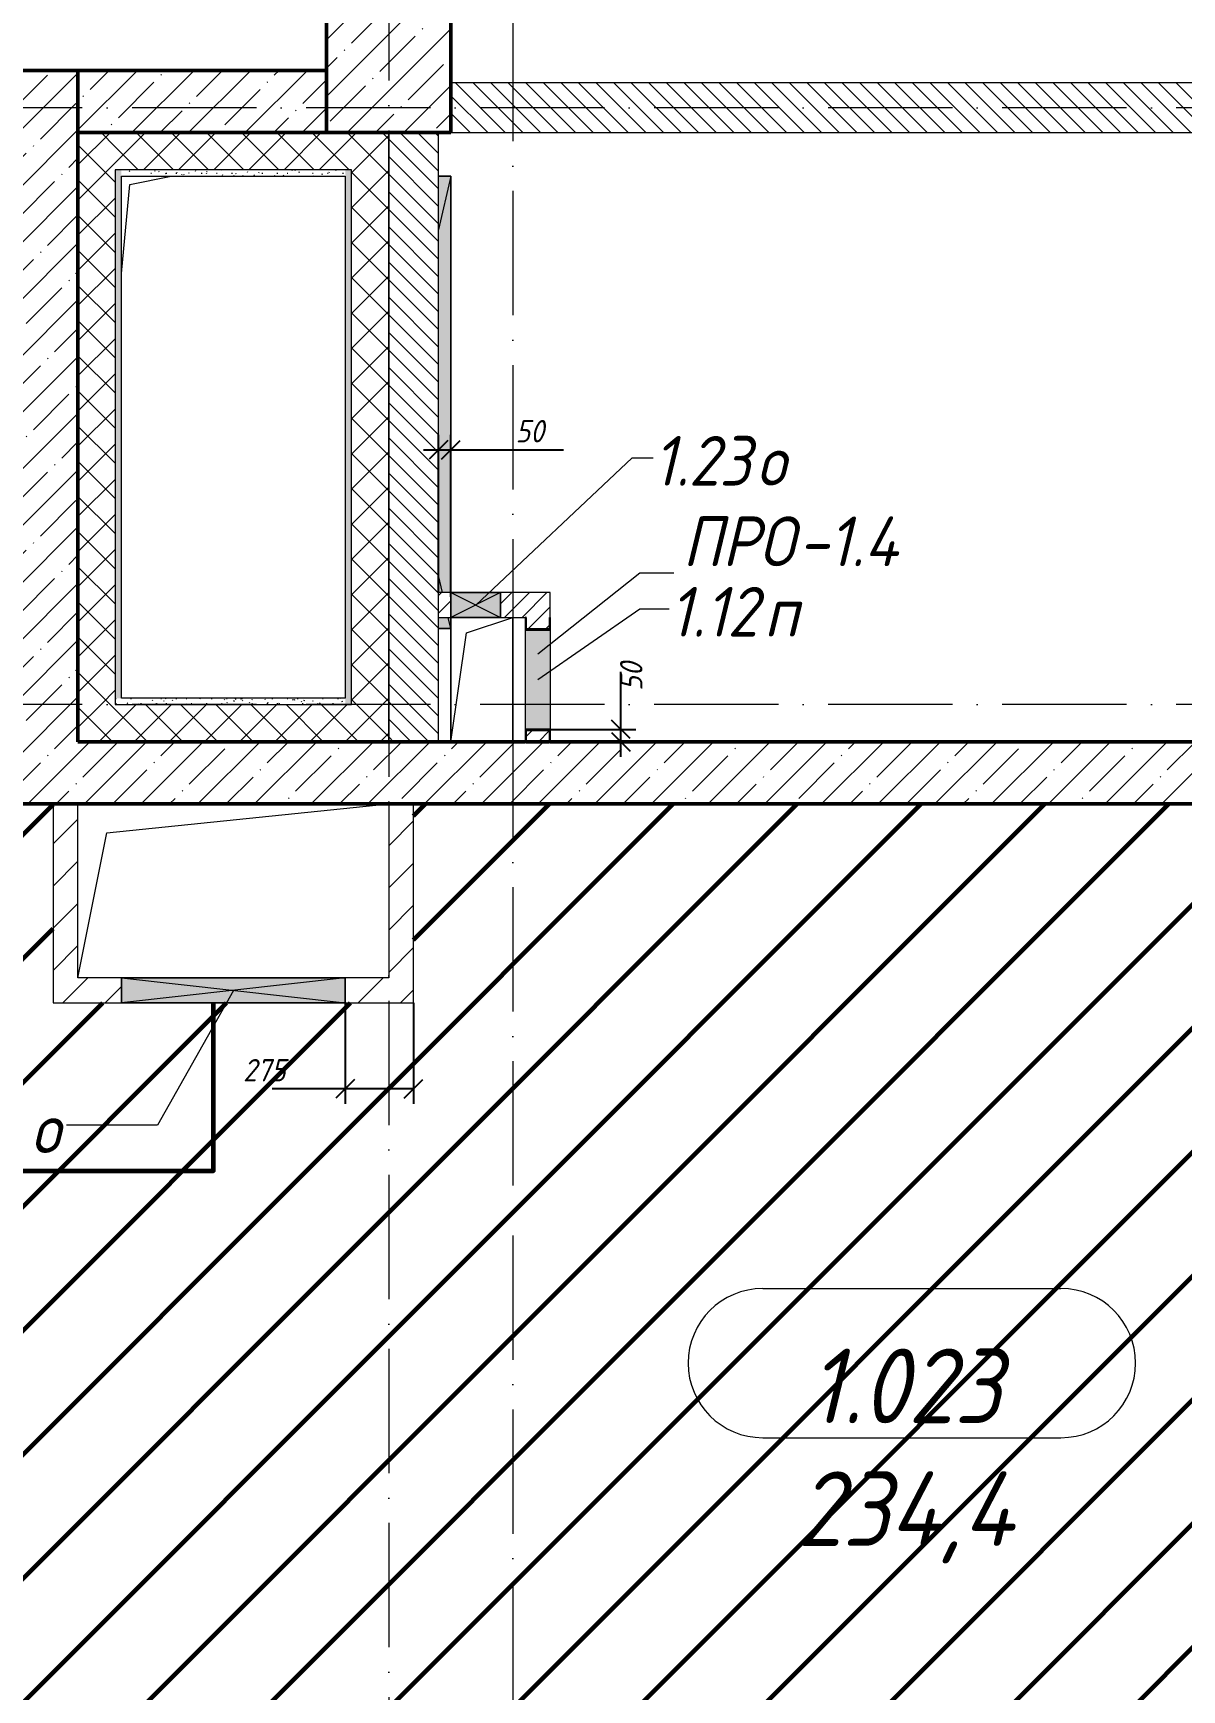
# Model space of a CAD drawing. Header units: millimetres. Extents: x -606178 to 312196, y -19338 to 632709.
# Drawn here: x -370261 to -365640, y 515412 to 522075 of the extents above; entities that cross this region are included whole.
import ezdxf

# ---------------------------------------------------------------- set-up
doc = ezdxf.new("R2010")
doc.units = ezdxf.units.MM
doc.linetypes.add('50_200_ШТРИХ_1Т_ш5_п1_п1_', pattern=[700, 500, -100, 0, -100])
for name, color, linetype, lineweight in [('6.4.1) Окр пт с инж. ПТ2.16', 3, 'Continuous', 60), ('A-____-____-DIMS', 7, 'Continuous', 9), ('A-DETL-GENF-OTLN', 7, 'Continuous', 9), ('A-FLOR-____-OTLN', 7, 'Continuous', 9), ('A-GENM-____-IDEN', 7, 'Continuous', 9), ('A-GENM-____-MCUT', 7, 'Continuous', 25), ('A-GENM-____-OTLN', 7, 'Continuous', 9), ('A-GENM-____-OTLN-1', 7, 'Continuous', 25), ('A-GLAZ-____-IDEN', 7, 'Continuous', 9), ('A-GLAZ-____-OTLN', 7, 'Continuous', 9), ('A-WALL-____-MCUT', 7, 'Continuous', 13), ('A-WALL-____-MCUT-1', 7, 'Continuous', 9), ('A-WALL-____-MCUT-2', 7, 'Continuous', 50), ('A-WALL-____-PATT-1', 7, 'Continuous', 9), ('A-WALL-FNSH-MCUT-1', 7, 'Continuous', 9), ('S-COLS-____-MCUT', 7, 'Continuous', 50), ('S-COLS-____-OTLN', 7, 'Continuous', 9), ('S-GRID-____-OTLN-1', 7, '50_200_ШТРИХ_1Т_ш5_п1_п1_', 9)]:
    doc.layers.add(name, color=color, linetype=linetype, lineweight=lineweight)
doc.layers.add('A-AREA-IDEN-1', color=7, linetype='Continuous', lineweight=9, true_color=0x000000)
doc.layers.add('A-WALL-____-PATT-2', color=7, linetype='Continuous', lineweight=9, true_color=0x787878)
doc.styles.add('ISOCPEUR_I', font='isocpeui.ttf', dxfattribs={"width": 0.9, "height": 2.5})
doc.styles.add('ISOCPEUR_I_11', font='isocpeui.ttf', dxfattribs={"width": 0.9, "height": 200})
doc.styles.add('ISOCPEUR_I_7', font='isocpeui.ttf', dxfattribs={"width": 0.9, "height": 90})
doc.dimstyles.new('ISO-1_8_0_9К_СРЕДНИЙ_Кладочные_1', dxfattribs={"dimscale": 304.8, "dimtxt": 89.638306, "dimasz": 0.246063, "dimexe": 0.19685, "dimexo": 0, "dimgap": 0, "dimtad": 1, "dimdec": 3, "dimrnd": 0.001, "dimdsep": 46, "dimtxsty": 'ISOCPEUR_I_7', "dimblk1": 'OBLIQUE', "dimblk2": 'OBLIQUE', "dimsah": 1, "dimcen": 0.09, "dimdle": 0.19685, "dimazin": 0, "dimtfac": 1, "dimtdec": 4, "dimtix": 1, "dimtmove": 0, "dimatfit": 3, "dimfxl": 1, "dimtvp": 1, "dimtolj": 1, "dimtzin": 0, "dimarcsym": 2})
pattern_1 = [(135, (-425830.77, 451794.26), (-35.35534, -35.35534), [])]
pattern_2 = [(45, (-425830.77, 451794.26), (-35.35534, 35.35534), [])]
pattern_3 = [(0, (-425830.771, 451794.26), (81.28, 20.32), [3.353, -57.607, 3.353, -57.607, -325.12]), (0, (-425830.771, 451794.26), (81.28, 20.32), [-121.92, 3.353, -118.567, 3.353, -57.607, -142.24]), (0, (-425830.771, 451794.26), (81.28, 20.32), [-304.8, 3.353, -37.287, 3.353, -98.247]), (120, (-425800.291, 451804.42), (-58.237636, 60.230545), [3.353, -57.607, 3.353, -57.607, -325.12]), (120, (-425800.291, 451804.42), (-58.237636, 60.230545), [-121.92, 3.353, -118.567, 3.353, -57.607, -142.24]), (120, (-425800.291, 451804.42), (-58.237636, 60.230545), [-304.8, 3.353, -37.287, 3.353, -98.247]), (240, (-425790.131, 451845.06), (-23.042364, -80.550545), [3.353, -57.607, 3.353, -57.607, -325.12]), (240, (-425790.131, 451845.06), (-23.042364, -80.550545), [-121.92, 3.353, -118.567, 3.353, -57.607, -142.24]), (240, (-425790.131, 451845.06), (-23.042364, -80.550545), [-304.8, 3.353, -37.287, 3.353, -98.247])]
pattern_4 = [(45, (-425830.77, 451794.26), (-70.71068, 70.71068), []), (135, (-425830.77, 451794.26), (-70.71068, -70.71068), [])]
pattern_5 = [(45, (-425830.77, 451794.26), (-84.85281, 84.85281), [])]
pattern_6 = [(45, (-425830.77, 451794.26), (-114.04925, 114.04925), []), (45, (-425716.72, 451794.26), (-114.04925, 114.04925), [201.612, -40.322, 3.353, -36.97])]

# ---------------------------------------------------------------- blocks, each defined once
blk = doc.blocks.new('BSC_Колонна _Прямоугольная - 500х800-V108-АР1_План отверстий 1 этажа в осях 1-64_Ю-ЯЯ')
at = {"layer": 'S-COLS-____-OTLN'}
h = blk.add_hatch(dxfattribs=at)
h.set_pattern_fill('FP_119', color=256, style=0, pattern_type=2)
h.set_pattern_definition([(225, (57000, 70281.04), (114.04925, -114.04925), []), (225, (56885.95, 70281.04), (114.04925, -114.04925), [201.613, -40.323, 3.353, -36.97])])
h.paths.add_polyline_path([(-250, 400), (-250, -400), (250, -400), (250, 400)], flags=0)
at = {"layer": 'S-COLS-____-MCUT'}
for p, q in [((250, 400), (-250, 400)), ((-250, 400), (-250, -400)), ((250, -400), (250, 400)), ((-250, -400), (250, -400))]:
    blk.add_line(p, q, dxfattribs=at)
blk = doc.blocks.new('AR_Отверстие Ниша - Лючок-32404162-АР1_План отверстий 1 этажа в осях 1-64_Ю-ЯЯ')
at = {"layer": 'A-GLAZ-____-OTLN'}
blk.add_hatch(color=256, dxfattribs=at).paths.add_polyline_path([(200, 50), (-200, 50), (-200, -50), (200, -50), (200, 47)], flags=0)
for p, q in [((-200, 50), (200, 50)), ((200, -50), (-200, -50))]:
    blk.add_line(p, q, dxfattribs=at)
blk = doc.blocks.new('154_Фахверк_СКБ_Швеллер - Тип_100_4010_1-28088705-АР1_План отверстий 1 этажа в осях 1-64_Ю-ЯЯ')
at = {"layer": 'A-GENM-____-MCUT'}
for p, q in [((175, 50), (125, 50)), ((125, 50), (125, -50)), ((128, 47), (175, 47)), ((128, -47), (128, 47)), ((175, 47), (175, 50)), ((125, -50), (175, -50)), ((175, -47), (128, -47)), ((175, -50), (175, -47))]:
    blk.add_line(p, q, dxfattribs=at)
blk = doc.blocks.new('154_Фахверк_СКБ_Швеллер - Тип_100_4010-27789772-АР1_План отверстий 1 этажа в осях 1-64_Ю-ЯЯ')
at = {"layer": 'A-GENM-____-MCUT'}
for p, q in [((175, 50), (125, 50)), ((125, 50), (125, -50)), ((128, 47), (175, 47)), ((128, -47), (128, 47)), ((175, 47), (175, 50)), ((125, -50), (175, -50)), ((175, -47), (128, -47)), ((175, -50), (175, -47))]:
    blk.add_line(p, q, dxfattribs=at)
blk = doc.blocks.new('AR_Отверстие прямоугольное _в стене_ - AR_Отверстие прямоугольное _в стене__ВК-32401756-АР1_План отверстий 1 этажа в осях 1-64_Ю-ЯЯ')
at = {"layer": 'A-GLAZ-____-OTLN'}
blk.add_hatch(color=256, dxfattribs=at).paths.add_polyline_path([(100, 50), (-100, 50), (-100, -50), (100, -50)], flags=0)
at = {"layer": 'A-DETL-GENF-OTLN'}
for p, q in [((-100, -50), (-100, 50)), ((-100, 50), (100, 50)), ((100, 50), (-100, -50)), ((-100, 50), (100, -50)), ((100, 50), (-100, 50)), ((-100, 50), (-100, -50)), ((100, 50), (100, -50)), ((100, -50), (100, 50)), ((100, -50), (-100, -50)), ((-100, -50), (100, -50))]:
    blk.add_line(p, q, dxfattribs=at)
blk = doc.blocks.new('AR_Отверстие прямоугольное _в плите_ - AR_Отверстие прямоугольное _в плите_-V192-АР1_План отверстий 1 этажа в осях 1-64_Ю-ЯЯ')
at = {"layer": 'A-GENM-____-OTLN'}
for p, q in [((-125, 205), (-125, -250)), ((-62.5, 187.5), (125, 250)), ((125, -250), (125, 250)), ((-125, -250), (-62.5, 187.5))]:
    blk.add_line(p, q, dxfattribs=at)
blk = doc.blocks.new('AR_Отверстие прямоугольное _в плите_ - AR_Отверстие прямоугольное _в плите_-30552516-АР1_План отверстий 1 этажа в осях 1-64_Ю-ЯЯ')
at = {"layer": 'A-GENM-____-OTLN'}
for p, q in [((-450, 658), (-416.7, 1016.7)), ((-416.7, 1016.7), (-250, 1050))]:
    blk.add_line(p, q, dxfattribs=at)
blk = doc.blocks.new('AR_Отверстие прямоугольное _в плите_ - AR_Отверстие прямоугольное _в плите_-30552779-АР1_План отверстий 1 этажа в осях 1-64_Ю-ЯЯ')
at = {"layer": 'A-GENM-____-OTLN'}
for p, q in [((-508.3, 233.3), (625, 350)), ((-625, -350), (-508.3, 233.3))]:
    blk.add_line(p, q, dxfattribs=at)
blk = doc.blocks.new('AR_Отверстие прямоугольное _в стене__БезПР - AR_Отверстие прямоугольное _в стене__БезПР-36428360-АР1_План отверстий 1 этажа в осях 1-64_Ю-ЯЯ')
at = {"layer": 'A-GLAZ-____-OTLN'}
blk.add_hatch(color=256, dxfattribs=at).paths.add_polyline_path([(450, -50), (450, 50), (-450, 50), (-450, -50), (169.6, -50)], flags=0)
at = {"layer": 'A-DETL-GENF-OTLN'}
for p, q in [((-450, -50), (-450, 50)), ((-450, 50), (450, 50)), ((450, 50), (-450, -50)), ((-450, 50), (450, -50)), ((450, 50), (-450, 50)), ((-450, 50), (-450, -50)), ((450, 50), (450, -50)), ((450, -50), (450, 50)), ((450, -50), (-450, -50)), ((-450, -50), (450, -50))]:
    blk.add_line(p, q, dxfattribs=at)
at = {"layer": 'A-GLAZ-____-OTLN'}
blk.add_line((450, 50), (-450, 50), dxfattribs=at)
blk = doc.blocks.new('AR_Отверстие прямоугольное _в стене_ - AR_Отверстие прямоугольное _в стене__ОВ-37016573-АР1_План отверстий 1 этажа в осях 1-64_Ю-ЯЯ')
at = {"layer": 'A-GLAZ-____-OTLN'}
h = blk.add_hatch(color=256, dxfattribs=at)
h.paths.add_polyline_path([(910, 75), (910, 125), (865, 125), (865, 75)], flags=0)
h.paths.add_polyline_path([(765, 125), (-910, 125), (-910, 75), (765, 75)], flags=0)
at = {"layer": 'A-DETL-GENF-OTLN'}
for p, q in [((-910, 75), (-910, 125)), ((-910, 125), (765, 125)), ((-910, 125), (-695.9, 75)), ((765, 125), (-910, 125)), ((-910, 125), (-910, 75)), ((765, 91.1), (695.9, 75)), ((865, 125), (910, 125)), ((910, 125), (865, 114.5)), ((910, 125), (865, 125)), ((910, 125), (910, 75)), ((910, 75), (910, 125))]:
    blk.add_line(p, q, dxfattribs=at)
blk = doc.blocks.new('_Oblique')
at = {"color": 0, "linetype": 'ByBlock', "lineweight": -2}
blk.add_line((-0.5, -0.5), (0.5, 0.5), dxfattribs=at)
blk = doc.blocks.new('*D4419')
at = {"layer": 'A-____-____-DIMS', "color": 0, "lineweight": -2, "transparency": 16777216}
for p, q in [((-367896.6, 519275.3), (-367896.6, 519506.6)), ((-368196.9, 519275.3), (-367836.6, 519275.3)), ((-367896.6, 519165.3), (-367896.6, 519275.3)), ((-368180.8, 519225.3), (-367836.6, 519225.3))]:
    blk.add_line(p, q, dxfattribs=at)
at = {"layer": 'Defpoints', "color": 0, "transparency": 16777216}
for p in [(-368196.9, 519275.3), (-367896.6, 519275.3), (-368180.8, 519225.3)]:
    blk.add_point(p, dxfattribs=at)
at = {"layer": 'A-____-____-DIMS', "color": 0, "lineweight": -2, "transparency": 16777216, "xscale": 75, "yscale": 75, "zscale": 75}
for p, rotation in [((-367896.6, 519275.3), 90), ((-367896.6, 519225.3), 270)]:
    blk.add_blockref('_Oblique', p, dxfattribs=dict(at, rotation=rotation))
at = {"layer": 'A-____-____-DIMS', "color": 0, "transparency": 16777216, "insert": (-367899.9, 519430.1), "char_height": 90, "width": 273.052, "attachment_point": 1, "rotation": 90, "line_spacing_factor": 1.149209, "style": 'ISOCPEUR_I_7'}
blk.add_mtext('\\A1;50', dxfattribs=at)
blk = doc.blocks.new('*D4480')
at = {"layer": 'A-____-____-DIMS', "color": 0, "lineweight": -2, "transparency": 16777216}
for p, q in [((-368630.8, 519825.3), (-368630.8, 520459.3)), ((-368580.8, 519808.4), (-368580.8, 520459.3)), ((-368690.8, 520399.3), (-368580.8, 520399.3)), ((-368580.8, 520399.3), (-368127.1, 520399.3))]:
    blk.add_line(p, q, dxfattribs=at)
at = {"layer": 'Defpoints', "color": 0, "transparency": 16777216}
for p in [(-368580.8, 520399.3), (-368630.8, 519825.3), (-368580.8, 519808.4)]:
    blk.add_point(p, dxfattribs=at)
at = {"layer": 'A-____-____-DIMS', "color": 0, "lineweight": -2, "transparency": 16777216, "xscale": 75, "yscale": 75, "zscale": 75, "rotation": 180}
blk.add_blockref('_Oblique', (-368630.8, 520399.3), dxfattribs=at)
at = {"layer": 'A-____-____-DIMS', "color": 0, "lineweight": -2, "transparency": 16777216, "xscale": 75, "yscale": 75, "zscale": 75}
blk.add_blockref('_Oblique', (-368580.8, 520399.3), dxfattribs=at)
at = {"layer": 'A-____-____-DIMS', "color": 0, "transparency": 16777216, "insert": (-368320.3, 520519.3), "char_height": 90, "width": 273.052, "attachment_point": 1, "line_spacing_factor": 1.149209, "style": 'ISOCPEUR_I_7'}
blk.add_mtext('\\A1;50', dxfattribs=at)
blk = doc.blocks.new('*D4515')
at = {"layer": 'A-____-____-DIMS', "color": 0, "lineweight": -2, "transparency": 16777216}
for p, q in [((-369005.8, 518175.3), (-369005.8, 517769.3)), ((-368730.8, 518175.3), (-368730.8, 517769.3)), ((-369005.8, 517829.3), (-369299, 517829.3)), ((-368730.8, 517829.3), (-369065.8, 517829.3))]:
    blk.add_line(p, q, dxfattribs=at)
at = {"layer": 'Defpoints', "color": 0, "transparency": 16777216}
for p in [(-369005.8, 518175.3), (-368730.8, 518175.3), (-368730.8, 517829.3)]:
    blk.add_point(p, dxfattribs=at)
at = {"layer": 'A-____-____-DIMS', "color": 0, "lineweight": -2, "transparency": 16777216, "xscale": 75, "yscale": 75, "zscale": 75, "rotation": 180}
blk.add_blockref('_Oblique', (-369005.8, 517829.3), dxfattribs=at)
at = {"layer": 'A-____-____-DIMS', "color": 0, "lineweight": -2, "transparency": 16777216, "xscale": 75, "yscale": 75, "zscale": 75}
blk.add_blockref('_Oblique', (-368730.8, 517829.3), dxfattribs=at)
at = {"layer": 'A-____-____-DIMS', "color": 0, "transparency": 16777216, "insert": (-369416.6, 517949.3), "char_height": 90, "width": 409.578, "attachment_point": 1, "line_spacing_factor": 1.149209, "style": 'ISOCPEUR_I_7'}
blk.add_mtext('\\A1;275', dxfattribs=at)
blk = doc.blocks.new('AAR_СКБ_Марка_помещения_1_5 ммп - Номер _ Площадь-27962135-АИ_План этажа_Стены_1')
at = {"layer": 'A-AREA-IDEN-1'}
for p, q in [((-2.987, 3), (3.013, 3)), ((-2.987, 0), (3.013, 0))]:
    blk.add_line(p, q, dxfattribs=at)
for centre, start, end in [((-2.987, 1.5), 90, 270), ((3.013, 1.5), 270, 90)]:
    blk.add_arc(centre, 1.5, start, end, dxfattribs=at)

msp = doc.modelspace()

# ---------------------------------------------------------------- hatches: boundary and pattern name
at = {"layer": '6.4.1) Окр пт с инж. ПТ2.16'}
h = msp.add_hatch(dxfattribs=at)
h.set_pattern_fill('ANSI31', color=256, scale=111)
h.paths.add_polyline_path([(-351330.7712, 518575.3011), (-351390.7712, 518575.3011), (-351390.7712, 518975.3011), (-351630.7712, 518975.3011), (-351630.7712, 519475.3011), (-351380.7712, 519475.3011), (-351380.7712, 521675.3011), (-351930.7712, 521675.3011), (-352055.7712, 521675.3011), (-352055.7712, 521669.3011), (-352130.7712, 521669.3011), (-354130.7712, 521675.3011), (-354130.7712, 521669.3011), (-354205.7712, 521669.3011), (-354230.7712, 521675.3011), (-354230.7712, 518975.3011), (-356630.7712, 518975.3011), (-357130.7712, 518975.3011), (-362080.7712, 518975.3011), (-362580.7712, 518975.3011), (-368730.7712, 518975.3011), (-368730.7712, 518175.3011), (-369005.7712, 518175.3011), (-369905.7712, 518175.3011), (-370180.7712, 518175.3011), (-370180.7712, 518975.3011), (-370830.7712, 518975.3011), (-371230.7712, 518975.3011), (-371530.7712, 518975.3011), (-372031.1657, 518975.3011), (-372281.1657, 518975.3011), (-372680.7712, 518975.3011), (-373030.7712, 518975.3011), (-373030.7712, 518375.3011), (-373130.7712, 518375.3011), (-373180.7712, 518375.3011), (-374280.7712, 518375.3011), (-374580.7712, 518375.3011), (-375530.7712, 518375.3011), (-375630.7712, 518375.3011), (-375630.7712, 518975.3011), (-375630.7712, 519225.3011), (-375830.7712, 519225.3011), (-375830.7712, 519325.3011), (-376330.7712, 519325.3011), (-376756.1619, 519325.3011), (-377006.1619, 519325.3011), (-377605.7712, 519325.3011), (-378005.7712, 519325.3011), (-378430.7712, 519325.3011), (-380080.7712, 519325.3011), (-380080.7712, 519075.3011), (-380580.7712, 519075.3011), (-380580.7712, 514975.3011), (-380080.7712, 514975.3011), (-379755.7712, 514975.3011), (-379755.7712, 514981.3011), (-379680.7712, 514981.3011), (-379680.7712, 514975.3011), (-379230.7712, 514975.3011), (-378380.7712, 514975.3011), (-377980.7712, 514975.3011), (-377980.7712, 514981.3011), (-377905.7712, 514981.3011), (-377580.7712, 514975.3011), (-377080.7712, 514975.3011), (-375455.7712, 514975.3011), (-375455.7712, 514981.3011), (-375380.7712, 514981.3011), (-375380.7712, 514975.3011), (-375220.7712, 514975.3011), (-374820.7712, 514975.3011), (-374680.7712, 514975.3011), (-374680.7712, 514981.3011), (-374605.7712, 514981.3011), (-374455.7712, 514975.3011), (-374455.7712, 514981.3011), (-374380.7712, 514981.3011), (-374380.7712, 514975.3011), (-374200.7712, 514975.3011), (-373900.7712, 514975.3011), (-373680.7712, 514975.3011), (-373680.7712, 514981.3011), (-373605.7712, 514981.3011), (-373455.7712, 514975.3011), (-373455.7712, 514981.3011), (-373380.7712, 514981.3011), (-373380.7712, 514975.3011), (-372680.7712, 514975.3011), (-372680.7712, 514981.3011), (-372605.7712, 514981.3011), (-372455.7712, 514975.3011), (-372455.7712, 514981.3011), (-372380.7712, 514981.3011), (-372380.7712, 514975.3011), (-371680.7712, 514975.3011), (-371680.7712, 514981.3011), (-371605.7712, 514981.3011), (-371580.7712, 514975.3011), (-371080.7712, 514975.3011), (-370730.7712, 514975.3011), (-370730.7712, 514075.3011), (-370730.7712, 511425.3011), (-370730.7712, 510525.3011), (-371230.7712, 510525.3011), (-371230.7712, 507875.3011), (-370730.7712, 507875.3011), (-370730.7712, 507225.3011), (-368930.7712, 507225.3011), (-368930.7712, 507231.3011), (-368855.7712, 507231.3011), (-368780.7712, 507229.6648), (-368780.7712, 507325.3011), (-368580.7712, 507325.3011), (-368580.7712, 507475.3011), (-368080.7712, 507475.3011), (-368080.7712, 507325.3011), (-367880.7712, 507325.3011), (-367880.7712, 507225.3011), (-367805.7712, 507225.3011), (-367805.7712, 507231.3011), (-367730.7712, 507231.3011), (-365930.7712, 507225.3011), (-365930.7712, 507231.3011), (-365855.7712, 507231.3011), (-365730.7712, 507225.3011), (-365730.7712, 510825.3011), (-365730.7712, 514775.3011), (-365680.7712, 514775.3011), (-365680.7712, 514925.3011), (-365530.7712, 514925.3011), (-365530.7712, 514975.3011), (-362580.7712, 514975.3011), (-362080.7712, 514975.3011), (-361555.7712, 514975.3011), (-361555.7712, 514981.3011), (-361480.7712, 514981.3011), (-361480.7712, 514975.3011), (-360760.7712, 514975.3011), (-360510.7712, 514975.3011), (-360330.7712, 514975.3011), (-360330.7712, 514981.3011), (-360255.7712, 514981.3011), (-359130.7712, 514975.3011), (-358680.7712, 514975.3011), (-357080.7712, 514975.3011), (-356580.7712, 514975.3011), (-356355.7712, 514975.3011), (-356355.7712, 514981.3011), (-356280.7712, 514981.3011), (-355820.7712, 514975.3011), (-355620.7712, 514975.3011), (-355130.7712, 514975.3011), (-355130.7712, 514981.3011), (-355055.7712, 514981.3011), (-352805.7712, 514975.3011), (-352805.7712, 514981.3011), (-352730.7712, 514981.3011), (-352730.7712, 514975.3011), (-352120.7712, 514975.3011), (-351920.7712, 514975.3011), (-351580.7712, 514975.3011), (-351580.7712, 514981.3011), (-351505.7712, 514981.3011), (-351390.7712, 514975.7811), (-351390.7712, 515080.3011), (-351390.7712, 515430.3011), (-351390.7712, 516415.3011), (-351390.7712, 516475.3011), (-351330.7712, 516475.3011)])
h.paths.add_polyline_path([(-368580.7712, 514975.3011), (-368080.7712, 514975.3011), (-368080.7712, 514475.3011), (-368580.7712, 514475.3011)], flags=16)
at = {"layer": 'A-WALL-____-PATT-1'}
h = msp.add_hatch(dxfattribs=at)
h.set_pattern_fill('FP_13', color=256, style=0, pattern_type=2)
h.set_pattern_definition(pattern_6)
h.paths.add_polyline_path([(-370080.7712, 518975.3011), (-370080.7712, 521925.3011), (-370330.7712, 521925.3011), (-370330.7712, 518975.3011), (-370169.9089, 518975.3011)], flags=0)
h = msp.add_hatch(dxfattribs=at)
h.set_pattern_fill('FP_13', color=256, style=0, pattern_type=2)
h.set_pattern_definition(pattern_6)
h.paths.add_polyline_path([(-370080.7712, 521675.3011), (-369080.7712, 521675.3011), (-369080.7712, 521925.3011), (-370080.7712, 521925.3011)], flags=0)
h = msp.add_hatch(dxfattribs=at)
h.set_pattern_fill('FP_6', color=256, style=0, pattern_type=2)
h.set_pattern_definition(pattern_1)
h.paths.add_polyline_path([(-364380.7712, 521675.3011), (-364380.7712, 521875.3011), (-368580.7712, 521875.3011), (-368580.7712, 521675.3011), (-365751.1572, 521675.3011)], flags=0)
h = msp.add_hatch(dxfattribs=at)
h.set_pattern_fill('FP_1', color=256, style=0, pattern_type=2)
h.set_pattern_definition(pattern_4)
h.paths.add_polyline_path([(-370080.7712, 519375.3011), (-369930.7712, 519375.3011), (-369930.7712, 521675.3011), (-370080.7712, 521675.3011), (-370080.7712, 519400.3011)], flags=0)
h = msp.add_hatch(dxfattribs=at)
h.set_pattern_fill('FP_1', color=256, style=0, pattern_type=2)
h.set_pattern_definition(pattern_4)
h.paths.add_polyline_path([(-368980.7712, 521525.3011), (-368980.7712, 521675.3011), (-369930.7712, 521675.3011), (-369930.7712, 521525.3011), (-369005.7712, 521525.3011)], flags=0)
h = msp.add_hatch(dxfattribs=at)
h.set_pattern_fill('FP_1', color=256, style=0, pattern_type=2)
h.set_pattern_definition(pattern_4)
h.paths.add_polyline_path([(-368980.7712, 519225.3011), (-368830.7712, 519225.3011), (-368830.7712, 521675.3011), (-368980.7712, 521675.3011), (-368980.7712, 519375.3011)], flags=0)
h = msp.add_hatch(dxfattribs=at)
h.set_pattern_fill('FP_6', color=256, style=0, pattern_type=2)
h.set_pattern_definition(pattern_1)
h.paths.add_polyline_path([(-368630.7712, 519225.3011), (-368630.7712, 521675.3011), (-368830.7712, 521675.3011), (-368830.7712, 519225.3011)], flags=0)
h = msp.add_hatch(dxfattribs=at)
h.set_pattern_fill('FP_5', color=256, style=0, pattern_type=2)
h.set_pattern_definition(pattern_2)
h.paths.add_polyline_path([(-368277.7712, 519725.3011), (-368180.7712, 519725.3011), (-368180.7712, 519825.3011), (-368380.7712, 519825.3011), (-368380.7712, 519725.3011), (-368280.7712, 519725.3011)], flags=0)
h.paths.add_polyline_path([(-368630.7712, 519725.3011), (-368580.7712, 519725.3011), (-368580.7712, 519825.3011), (-368630.7712, 519825.3011)], flags=0)
h = msp.add_hatch(dxfattribs=at)
h.set_pattern_fill('FP_5', color=256, style=0, pattern_type=2)
h.set_pattern_definition(pattern_2)
h.paths.add_polyline_path([(-368183.7712, 519225.3011), (-368183.7712, 519272.3011), (-368277.7712, 519272.3011), (-368277.7712, 519225.3011), (-368230.7712, 519225.3011)], flags=0)
h.paths.add_polyline_path([(-368277.7712, 519678.3011), (-368183.7712, 519678.3011), (-368183.7712, 519725.3011), (-368277.7712, 519725.3011)], flags=0)
h = msp.add_hatch(dxfattribs=at)
h.set_pattern_fill('FP_1', color=256, style=0, pattern_type=2)
h.set_pattern_definition(pattern_4)
h.paths.add_polyline_path([(-369005.7712, 519225.3011), (-368980.7712, 519225.3011), (-368980.7712, 519375.3011), (-370080.7712, 519375.3011), (-370080.7712, 519225.3011), (-369286.1586, 519225.3011)], flags=0)
h = msp.add_hatch(dxfattribs=at)
h.set_pattern_fill('FP_13', color=256, style=0, pattern_type=2)
h.set_pattern_definition(pattern_6)
h.paths.add_polyline_path([(-362833.7712, 518975.3011), (-362580.7712, 518975.3011), (-362580.7712, 519225.3011), (-370080.7712, 519225.3011), (-370080.7712, 518975.3011), (-362927.7712, 518975.3011)], flags=0)
h = msp.add_hatch(dxfattribs=at)
h.set_pattern_fill('FP_4', color=256, style=0, pattern_type=2)
h.set_pattern_definition(pattern_5)
h.paths.add_polyline_path([(-370080.7712, 518175.3011), (-370080.7712, 518975.3011), (-370180.7712, 518975.3011), (-370180.7712, 518175.3011)], flags=0)
h = msp.add_hatch(dxfattribs=at)
h.set_pattern_fill('FP_4', color=256, style=0, pattern_type=2)
h.set_pattern_definition(pattern_5)
h.paths.add_polyline_path([(-368730.7712, 518275.3011), (-368730.7712, 518975.3011), (-368830.7712, 518975.3011), (-368830.7712, 518275.3011)], flags=0)
h = msp.add_hatch(dxfattribs=at)
h.set_pattern_fill('FP_4', color=256, style=0, pattern_type=2)
h.set_pattern_definition(pattern_5)
h.paths.add_polyline_path([(-368730.7712, 518175.3011), (-368730.7712, 518275.3011), (-369005.7712, 518275.3011), (-369005.7712, 518175.3011)], flags=0)
h.paths.add_polyline_path([(-370080.7712, 518175.3011), (-369905.7712, 518175.3011), (-369905.7712, 518275.3011), (-370080.7712, 518275.3011)], flags=0)
at = {"layer": 'A-WALL-____-PATT-2'}
h = msp.add_hatch(dxfattribs=at)
h.set_pattern_fill('FP_185', color=256, style=0, pattern_type=2)
h.set_pattern_definition(pattern_3)
h.paths.add_polyline_path([(-369930.7712, 519400.3011), (-369905.7712, 519400.3011), (-369905.7712, 521525.3011), (-369930.7712, 521525.3011), (-369930.7712, 520319.5128)], flags=0)
h = msp.add_hatch(dxfattribs=at)
h.set_pattern_fill('FP_185', color=256, style=0, pattern_type=2)
h.set_pattern_definition(pattern_3)
h.paths.add_polyline_path([(-369905.7712, 521500.3011), (-369005.7712, 521500.3011), (-369005.7712, 521525.3011), (-369905.7712, 521525.3011)], flags=0)
h = msp.add_hatch(dxfattribs=at)
h.set_pattern_fill('FP_185', color=256, style=0, pattern_type=2)
h.set_pattern_definition(pattern_3)
h.paths.add_polyline_path([(-369005.7712, 519375.3011), (-368980.7712, 519375.3011), (-368980.7712, 521525.3011), (-369005.7712, 521525.3011), (-369005.7712, 519400.3011)], flags=0)
h = msp.add_hatch(dxfattribs=at)
h.set_pattern_fill('FP_185', color=256, style=0, pattern_type=2)
h.set_pattern_definition(pattern_3)
h.paths.add_polyline_path([(-369005.7712, 519375.3011), (-369005.7712, 519400.3011), (-369930.7712, 519400.3011), (-369930.7712, 519375.3011), (-369286.1586, 519375.3011)], flags=0)

# ---------------------------------------------------------------- linework, layer by layer
at = {"layer": '6.4.1) Окр пт с инж. ПТ2.16', "color": 1}
msp.add_lwpolyline([(-401066.5359, 517500.3011), (-369536.0875, 517500.3011), (-369536.0875, 518175.3011)], dxfattribs=at)
at = {"layer": 'A-FLOR-____-OTLN'}
for p, q in [((-368330.7712, 519725.3011), (-368330.7712, 519225.3011)), ((-368580.7712, 519225.3011), (-368580.7712, 519680.3011))]:
    msp.add_line(p, q, dxfattribs=at)
at = {"layer": 'A-GENM-____-IDEN'}
for p, q in [((-368230.7712, 519578.7496), (-367820.6137, 519904.2574)), ((-367820.6137, 519904.2574), (-367683.823, 519904.2574))]:
    msp.add_line(p, q, dxfattribs=at)
at = {"layer": 'A-GLAZ-____-IDEN'}
for p, q in [((-368480.7712, 519775.3011), (-367851.7152, 520367.6508)), ((-367851.7152, 520367.6508), (-367767.073, 520367.6508)), ((-368230.7712, 519475.3011), (-367820.6137, 519760.5429)), ((-367820.6137, 519760.5429), (-367701.823, 519760.5429)), ((-369455.7712, 518225.3011), (-369761.2833, 517682.8898)), ((-369761.2833, 517682.8898), (-370126.3902, 517682.8898))]:
    msp.add_line(p, q, dxfattribs=at)
at = {"layer": 'A-WALL-____-MCUT'}
for p, q in [((-364380.7712, 521875.3011), (-368580.7712, 521875.3011)), ((-368830.7712, 521675.3011), (-368830.7712, 519225.3011)), ((-368630.7712, 519225.3011), (-368630.7712, 521675.3011)), ((-368580.7712, 521675.3011), (-364380.7712, 521675.3011))]:
    msp.add_line(p, q, dxfattribs=at)
at = {"layer": 'A-WALL-____-MCUT-1'}
for p, q in [((-368830.7712, 519225.3011), (-368830.7712, 521675.3011)), ((-369930.7712, 521525.3011), (-369930.7712, 519375.3011)), ((-368980.7712, 521525.3011), (-369930.7712, 521525.3011)), ((-368980.7712, 519375.3011), (-368980.7712, 521525.3011)), ((-369930.7712, 519375.3011), (-368980.7712, 519375.3011))]:
    msp.add_line(p, q, dxfattribs=at)
at = {"layer": 'A-WALL-____-MCUT-2'}
for p, q in [((-369080.7712, 521925.3011), (-370330.7712, 521925.3011)), ((-370080.7712, 519225.3011), (-370080.7712, 521925.3011)), ((-370080.7712, 521675.3011), (-369080.7712, 521675.3011)), ((-368280.7712, 519225.3011), (-370080.7712, 519225.3011)), ((-368183.7712, 519225.3011), (-368277.7712, 519225.3011)), ((-362930.7712, 519225.3011), (-368180.7712, 519225.3011)), ((-370830.7712, 518975.3011), (-362580.7712, 518975.3011))]:
    msp.add_line(p, q, dxfattribs=at)
at = {"layer": 'A-WALL-FNSH-MCUT-1'}
for p, q in [((-369905.7712, 519400.3011), (-369905.7712, 521500.3011)), ((-369905.7712, 521500.3011), (-369005.7712, 521500.3011)), ((-369005.7712, 521500.3011), (-369005.7712, 519400.3011)), ((-368580.7712, 519825.3011), (-368630.7712, 519825.3011)), ((-368180.7712, 519825.3011), (-368380.7712, 519825.3011)), ((-368180.7712, 519725.3011), (-368180.7712, 519825.3011)), ((-368630.7712, 519725.3011), (-368580.7712, 519725.3011)), ((-368380.7712, 519725.3011), (-368280.7712, 519725.3011)), ((-369005.7712, 519400.3011), (-369905.7712, 519400.3011)), ((-370180.7712, 518975.3011), (-370180.7712, 518175.3011)), ((-370080.7712, 518275.3011), (-370080.7712, 518975.3011)), ((-368830.7712, 518975.3011), (-368830.7712, 518275.3011)), ((-368730.7712, 518175.3011), (-368730.7712, 518975.3011)), ((-369905.7712, 518275.3011), (-370080.7712, 518275.3011)), ((-368830.7712, 518275.3011), (-369005.7712, 518275.3011)), ((-370180.7712, 518175.3011), (-369905.7712, 518175.3011)), ((-369005.7712, 518175.3011), (-368730.7712, 518175.3011))]:
    msp.add_line(p, q, dxfattribs=at)
at = {"layer": 'S-GRID-____-OTLN-1'}
for p, q in [((-368830.7712, 542687.1106), (-368830.7712, 504685.847)), ((-368330.7712, 542443.5807), (-368330.7712, 504836.7347)), ((-321756.3646, 521775.3011), (-376588.7535, 521775.3011)), ((-321756.3646, 519375.3011), (-430499.5414, 519375.3011))]:
    msp.add_line(p, q, dxfattribs=at)

# ---------------------------------------------------------------- block references
at = {"layer": 'A-AREA-IDEN-1', "xscale": 199.9999999999999, "yscale": 199.9999999999999, "zscale": 199.9999999999999}
msp.add_blockref('AAR_СКБ_Марка_помещения_1_5 ммп - Номер _ Площадь-27962135-АИ_План этажа_Стены_1', (-366728.662, 516426.3623), dxfattribs=at)
at = {"layer": 'A-GENM-____-OTLN'}
for name, p in [('AR_Отверстие прямоугольное _в плите_ - AR_Отверстие прямоугольное _в плите_-30552516-АР1_План отверстий 1 этажа в осях 1-64_Ю-ЯЯ', (-369455.7712, 520450.3011)), ('AR_Отверстие прямоугольное _в плите_ - AR_Отверстие прямоугольное _в плите_-V192-АР1_План отверстий 1 этажа в осях 1-64_Ю-ЯЯ', (-368455.7712, 519475.3011)), ('AR_Отверстие прямоугольное _в плите_ - AR_Отверстие прямоугольное _в плите_-30552779-АР1_План отверстий 1 этажа в осях 1-64_Ю-ЯЯ', (-369455.7712, 518625.3011))]:
    msp.add_blockref(name, p, dxfattribs=at)
at = {"layer": 'A-GENM-____-OTLN-1'}
for name, p, rotation in [('154_Фахверк_СКБ_Швеллер - Тип_100_4010-27789772-АР1_План отверстий 1 этажа в осях 1-64_Ю-ЯЯ', (-368230.7712, 519550.3011), 90), ('154_Фахверк_СКБ_Швеллер - Тип_100_4010_1-28088705-АР1_План отверстий 1 этажа в осях 1-64_Ю-ЯЯ', (-368230.7712, 519400.3011), 270)]:
    msp.add_blockref(name, p, dxfattribs=dict(at, rotation=rotation))
at = {"layer": 'A-GLAZ-____-OTLN', "rotation": 270}
for name, p in [('AR_Отверстие прямоугольное _в стене_ - AR_Отверстие прямоугольное _в стене__ОВ-37016573-АР1_План отверстий 1 этажа в осях 1-64_Ю-ЯЯ', (-368705.7712, 520590.3011)), ('AR_Отверстие Ниша - Лючок-32404162-АР1_План отверстий 1 этажа в осях 1-64_Ю-ЯЯ', (-368230.7712, 519475.3011))]:
    msp.add_blockref(name, p, dxfattribs=at)
at = {"layer": 'A-GLAZ-____-OTLN'}
for name, p in [('AR_Отверстие прямоугольное _в стене_ - AR_Отверстие прямоугольное _в стене__ВК-32401756-АР1_План отверстий 1 этажа в осях 1-64_Ю-ЯЯ', (-368480.7712, 519775.3011)), ('AR_Отверстие прямоугольное _в стене__БезПР - AR_Отверстие прямоугольное _в стене__БезПР-36428360-АР1_План отверстий 1 этажа в осях 1-64_Ю-ЯЯ', (-369455.7712, 518225.3011))]:
    msp.add_blockref(name, p, dxfattribs=at)
at = {"layer": 'S-COLS-____-OTLN', "rotation": 180}
msp.add_blockref('BSC_Колонна _Прямоугольная - 500х800-V108-АР1_План отверстий 1 этажа в осях 1-64_Ю-ЯЯ', (-368830.7712, 522075.3011), dxfattribs=at)

# ---------------------------------------------------------------- texts
at = {"layer": 'A-AREA-IDEN-1', "char_height": 300, "attachment_point": 8, "line_spacing_factor": 1.139951, "style": 'ISOCPEUR_I'}
for s, insert, width in [('\\pxqc,t8.46667,16.93333,25.4,33.86667,42.33333,50.8,59.26667,67.73333,76.2,84.66667,93.13333,101.6,110.06667,118.53333,127,135.46667,143.93333,152.4,160.86667,169.33333,177.8,186.26667,194.73333,203.2,211.66667,220.13333,228.6,237.06667,245.53333,254,262.46667,270.93333;{1.023}', (-366754.0911, 516484.6921), 900), ('\\pxqc,t8.46667,16.93333,25.4,33.86667,42.33333,50.8,59.26667,67.73333,76.2,84.66667,93.13333,101.6,110.06667,118.53333,127,135.46667,143.93333,152.4,160.86667,169.33333,177.8,186.26667,194.73333,203.2,211.66667,220.13333,228.6,237.06667,245.53333,254,262.46667,270.93333;{234,4}', (-366754.0911, 515920.7442), 1046)]:
    msp.add_mtext(s, dxfattribs=dict(at, insert=insert, width=width))
at = {"layer": 'A-GENM-____-IDEN', "char_height": 200, "attachment_point": 1, "style": 'ISOCPEUR_I_11'}
for s, insert, width in [('ПРО', (-367648.3797, 520131.3735), 562.784625), ('-1.4', (-367184.0359, 520131.3735), 533.923875)]:
    msp.add_mtext(s, dxfattribs=dict(at, insert=insert, width=width))
at = {"layer": 'A-GLAZ-____-IDEN', "char_height": 200, "attachment_point": 1, "style": 'ISOCPEUR_I_11'}
for s, insert, width in [('1.23', (-367767.073, 520455.2654), 505.063125), ('\\fISOCPEUR|b0|i1|c204|p34|;\\W.9;о', (-367350.3543, 520455.2654), 158.734125), ('1.12', (-367701.823, 519848.1575), 461.772), ('\\fISOCPEUR|b0|i1|c204|p34|;\\W.9;п', (-367320.823, 519848.1575), 158.734125), ('\\fISOCPEUR|b0|i1|c204|p34|;\\W.9;о', (-370269.4829, 517770.5044), 158.734125)]:
    msp.add_mtext(s, dxfattribs=dict(at, insert=insert, width=width))

# ---------------------------------------------------------------- dimensions: what is measured, and where the dimension line sits
at = {"layer": 'A-____-____-DIMS'}
for base, p1, p2, override, picture, middle in [((-368580.7712, 520399.2836), (-368630.7712, 519825.3011), (-368580.7712, 519808.3508), {"dimpost": '<>', "dimfxl": 52.795}, '*D4480', (-368183.7864, 520399.2836)), ((-368730.7712, 517829.3406), (-369005.7712, 518175.3011), (-368730.7712, 518175.3011), {"dimpost": '<>', "dimfxl": 275}, '*D4515', (-369211.8029, 517829.3406))]:
    dim = msp.add_linear_dim(base=base, p1=p1, p2=p2, dimstyle='ISO-1_8_0_9К_СРЕДНИЙ_Кладочные_1', override=override, dxfattribs=at)
    dim.commit()
    dim.dimension.update_dxf_attribs({"geometry": picture, "text_midpoint": middle, "dimtype": 160})
dim = msp.add_linear_dim(base=(-367896.5926, 519275.3011), p1=(-368180.7712, 519225.3011), p2=(-368196.9074, 519275.3011), angle=90, dimstyle='ISO-1_8_0_9К_СРЕДНИЙ_Кладочные_1', override={"dimpost": '<>', "dimfxl": 52.539296}, dxfattribs=at)
dim.commit()
dim.dimension.update_dxf_attribs({"geometry": '*D4419', "text_midpoint": (-367839.9232, 519506.6054), "dimtype": 160, "text_rotation": 90})

doc.saveas('drawing.dxf')
